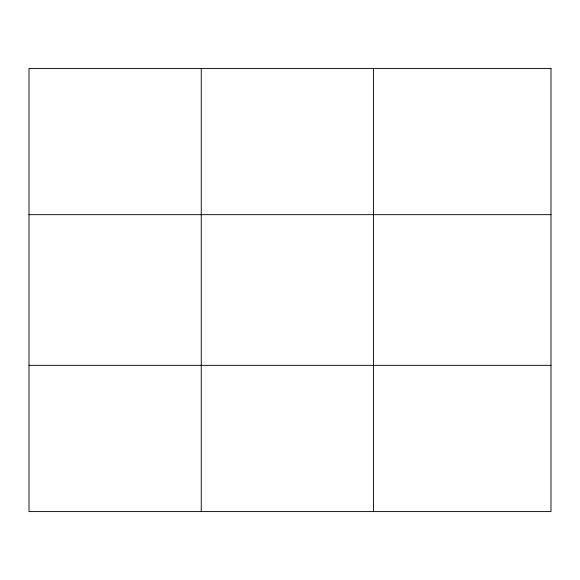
<?xml version="1.0" encoding="UTF-8"?>
<svg xmlns="http://www.w3.org/2000/svg" width="580" height="580" viewBox="0 0 580 580"><rect width="100%" height="100%" fill="white"/><g stroke="black" fill="none" stroke-linecap="round" stroke-linejoin="round"><path stroke-width="0.87" d="M201.26 511.589L201.26 68.411M373.52 511.589L373.52 68.411M29 214.658L551 214.658M29 365.342L551 365.342M551 68.411L551 511.589L29 511.589L29 68.411L551 68.411"/></g></svg>
